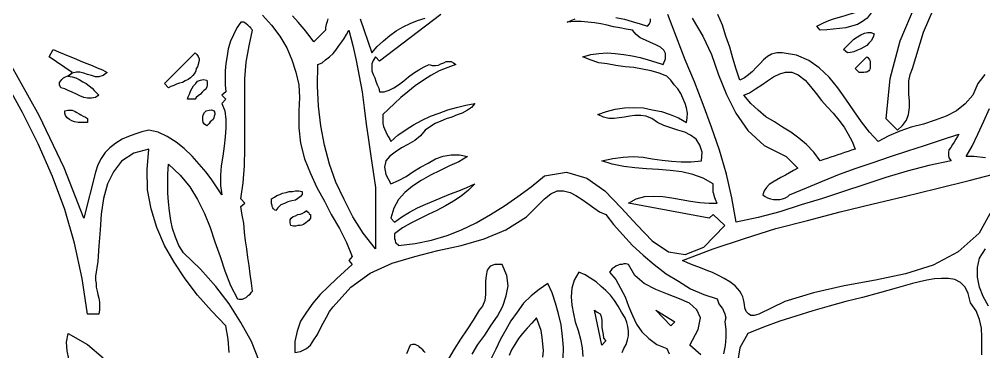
# Model space of a CAD drawing. Extents: x 0.04 to 7.22, y 0.03 to 7.73.
# Drawn here: x 2.583 to 4.248, y 4.325 to 4.899 of the extents above; entities that cross this region are included whole.
import ezdxf

# ---------------------------------------------------------------- set-up
doc = ezdxf.new("R2010")
doc.units = 0
doc.layers.add('1', color=7, linetype='Continuous')

msp = doc.modelspace()

# ---------------------------------------------------------------- linework, layer by layer
for points in [[(4.059, 4.92), (4.054, 4.91), (4.047, 4.901), (4.039, 4.895), (4.03, 4.89), (4.02, 4.887), (4.01, 4.884), (3.999, 4.883), (3.988, 4.882), (3.977, 4.881), (3.966, 4.88), (3.96, 4.887), (3.969, 4.892), (3.978, 4.896), (3.987, 4.899), (3.997, 4.902), (4.007, 4.905), (4.016, 4.908), (4.026, 4.911), (4.035, 4.915), (4.044, 4.92), (4.052, 4.927), (4.059, 4.92)], [(3.172, 4.9), (3.192, 4.841), (3.201, 4.852), (3.212, 4.862), (3.223, 4.871), (3.234, 4.879), (3.246, 4.886), (3.258, 4.892), (3.271, 4.897), (3.284, 4.901)], [(3.311, 4.907), (3.205, 4.827), (3.198, 4.834), (3.194, 4.828), (3.192, 4.822), (3.192, 4.816), (3.192, 4.81), (3.194, 4.804), (3.197, 4.798), (3.199, 4.792), (3.201, 4.786), (3.204, 4.78), (3.205, 4.774), (3.213, 4.774), (3.222, 4.777), (3.23, 4.781), (3.238, 4.786), (3.247, 4.793), (3.255, 4.8), (3.264, 4.806), (3.273, 4.812), (3.282, 4.817), (3.291, 4.821), (3.296, 4.819), (3.302, 4.819), (3.307, 4.82), (3.311, 4.822), (3.316, 4.824), (3.32, 4.826), (3.324, 4.826), (3.329, 4.826), (3.333, 4.824), (3.337, 4.821), (3.323, 4.816), (3.308, 4.81), (3.294, 4.802), (3.281, 4.794), (3.267, 4.784), (3.254, 4.774), (3.242, 4.764), (3.231, 4.754), (3.221, 4.744), (3.211, 4.735), (3.211, 4.729), (3.211, 4.724), (3.211, 4.719), (3.212, 4.714), (3.214, 4.71), (3.216, 4.705), (3.218, 4.701), (3.22, 4.697), (3.223, 4.692), (3.225, 4.688), (3.237, 4.699), (3.251, 4.709), (3.264, 4.717), (3.279, 4.725), (3.293, 4.732), (3.308, 4.737), (3.323, 4.743), (3.338, 4.747), (3.354, 4.751), (3.37, 4.754), (3.364, 4.747), (3.357, 4.742), (3.348, 4.737), (3.339, 4.734), (3.33, 4.73), (3.32, 4.727), (3.311, 4.723), (3.301, 4.719), (3.293, 4.714), (3.284, 4.708), (3.276, 4.698), (3.266, 4.69), (3.254, 4.683), (3.243, 4.677), (3.232, 4.67), (3.223, 4.663), (3.216, 4.655), (3.214, 4.644), (3.216, 4.631), (3.225, 4.615), (3.238, 4.621), (3.251, 4.628), (3.263, 4.636), (3.276, 4.644), (3.289, 4.651), (3.302, 4.658), (3.315, 4.663), (3.329, 4.665), (3.343, 4.665), (3.357, 4.662), (3.342, 4.653), (3.326, 4.646), (3.31, 4.638), (3.293, 4.63), (3.277, 4.621), (3.262, 4.611), (3.249, 4.6), (3.238, 4.588), (3.23, 4.573), (3.225, 4.556), (3.231, 4.549), (3.244, 4.558), (3.257, 4.566), (3.271, 4.574), (3.285, 4.58), (3.299, 4.586), (3.314, 4.592), (3.328, 4.598), (3.342, 4.603), (3.356, 4.609), (3.37, 4.615), (3.359, 4.604), (3.346, 4.594), (3.333, 4.585), (3.319, 4.577), (3.304, 4.569), (3.289, 4.562), (3.274, 4.555), (3.259, 4.547), (3.245, 4.539), (3.231, 4.529), (3.231, 4.526), (3.231, 4.524), (3.231, 4.521), (3.232, 4.518), (3.232, 4.516), (3.233, 4.514), (3.234, 4.512), (3.236, 4.511), (3.238, 4.509), (3.267, 4.512), (3.295, 4.518), (3.322, 4.526), (3.347, 4.536), (3.372, 4.548), (3.397, 4.562), (3.421, 4.577), (3.444, 4.593), (3.467, 4.61), (3.49, 4.629), (3.528, 4.635), (3.563, 4.625), (3.594, 4.603), (3.622, 4.574), (3.65, 4.544), (3.676, 4.517), (3.704, 4.498), (3.733, 4.493), (3.765, 4.506), (3.801, 4.543), (3.781, 4.562), (3.774, 4.556), (3.635, 4.582), (3.648, 4.589), (3.663, 4.593), (3.678, 4.594), (3.694, 4.593), (3.71, 4.591), (3.726, 4.588), (3.742, 4.585), (3.758, 4.583), (3.774, 4.582), (3.788, 4.582), (3.786, 4.585), (3.785, 4.588), (3.784, 4.591), (3.783, 4.595), (3.782, 4.598), (3.781, 4.601), (3.781, 4.605), (3.781, 4.608), (3.781, 4.612), (3.781, 4.615), (3.764, 4.625), (3.746, 4.631), (3.727, 4.636), (3.707, 4.638), (3.687, 4.64), (3.666, 4.641), (3.646, 4.643), (3.627, 4.645), (3.607, 4.649), (3.589, 4.655), (3.608, 4.659), (3.626, 4.661), (3.643, 4.662), (3.66, 4.661), (3.676, 4.658), (3.693, 4.656), (3.709, 4.654), (3.726, 4.653), (3.743, 4.653), (3.761, 4.655), (3.762, 4.67), (3.758, 4.682), (3.752, 4.692), (3.742, 4.699), (3.732, 4.704), (3.72, 4.708), (3.708, 4.712), (3.696, 4.716), (3.685, 4.721), (3.675, 4.728), (3.665, 4.732), (3.656, 4.733), (3.646, 4.733), (3.637, 4.732), (3.628, 4.73), (3.619, 4.729), (3.61, 4.728), (3.601, 4.728), (3.592, 4.73), (3.582, 4.735), (3.597, 4.74), (3.612, 4.744), (3.628, 4.746), (3.644, 4.747), (3.661, 4.746), (3.676, 4.743), (3.692, 4.74), (3.707, 4.735), (3.721, 4.729), (3.735, 4.721), (3.736, 4.729), (3.737, 4.737), (3.735, 4.746), (3.733, 4.754), (3.729, 4.763), (3.725, 4.771), (3.72, 4.779), (3.714, 4.786), (3.708, 4.794), (3.701, 4.801), (3.688, 4.806), (3.674, 4.81), (3.659, 4.813), (3.644, 4.816), (3.629, 4.817), (3.613, 4.819), (3.598, 4.822), (3.584, 4.824), (3.569, 4.829), (3.556, 4.834), (3.57, 4.838), (3.584, 4.84), (3.598, 4.841), (3.612, 4.84), (3.627, 4.838), (3.641, 4.836), (3.655, 4.833), (3.669, 4.829), (3.682, 4.825), (3.695, 4.821), (3.699, 4.831), (3.699, 4.84), (3.696, 4.846), (3.69, 4.851), (3.682, 4.855), (3.673, 4.859), (3.664, 4.863), (3.655, 4.867), (3.648, 4.873), (3.642, 4.88), (3.631, 4.882), (3.62, 4.884), (3.609, 4.886), (3.598, 4.889), (3.587, 4.891), (3.576, 4.893), (3.565, 4.894), (3.553, 4.895), (3.542, 4.895), (3.529, 4.894), (3.543, 4.9)], [(3.613, 4.902), (3.628, 4.899), (3.641, 4.895), (3.655, 4.891), (3.668, 4.887), (3.671, 4.891), (3.673, 4.896), (3.673, 4.9)], [(4.059, 4.874), (4.057, 4.868), (4.054, 4.862), (4.05, 4.858), (4.046, 4.854), (4.041, 4.851), (4.036, 4.848), (4.03, 4.846), (4.024, 4.843), (4.018, 4.842), (4.013, 4.841), (4.006, 4.847), (4.01, 4.851), (4.014, 4.855), (4.019, 4.86), (4.024, 4.865), (4.03, 4.869), (4.036, 4.872), (4.042, 4.875), (4.048, 4.876), (4.054, 4.876), (4.059, 4.874)], [(2.735, 4.807), (2.728, 4.802), (2.721, 4.8), (2.715, 4.8), (2.708, 4.802), (2.701, 4.804), (2.695, 4.806), (2.688, 4.808), (2.682, 4.808), (2.675, 4.806), (2.668, 4.801), (2.675, 4.8), (2.681, 4.798), (2.687, 4.795), (2.693, 4.791), (2.699, 4.788), (2.704, 4.784), (2.709, 4.78), (2.713, 4.776), (2.718, 4.771), (2.721, 4.768), (2.715, 4.764), (2.708, 4.763), (2.701, 4.763), (2.695, 4.764), (2.688, 4.767), (2.682, 4.77), (2.675, 4.773), (2.668, 4.776), (2.662, 4.779), (2.655, 4.781), (2.653, 4.786), (2.653, 4.79), (2.655, 4.793), (2.657, 4.795), (2.66, 4.798), (2.663, 4.8), (2.666, 4.801), (2.67, 4.803), (2.673, 4.805), (2.675, 4.807), (2.635, 4.834), (2.642, 4.847), (2.651, 4.843), (2.661, 4.839), (2.671, 4.835), (2.681, 4.831), (2.69, 4.827), (2.7, 4.823), (2.709, 4.819), (2.718, 4.815), (2.727, 4.812), (2.735, 4.807)], [(2.887, 4.807), (2.883, 4.802), (2.879, 4.798), (2.875, 4.795), (2.87, 4.793), (2.865, 4.79), (2.86, 4.789), (2.855, 4.787), (2.85, 4.785), (2.845, 4.783), (2.841, 4.781), (2.834, 4.788), (2.887, 4.841), (2.89, 4.838), (2.892, 4.835), (2.894, 4.831), (2.894, 4.828), (2.893, 4.824), (2.892, 4.821), (2.891, 4.817), (2.889, 4.814), (2.888, 4.81), (2.887, 4.807)], [(4.052, 4.814), (4.051, 4.812), (4.05, 4.81), (4.048, 4.809), (4.046, 4.808), (4.044, 4.808), (4.041, 4.807), (4.038, 4.807), (4.036, 4.807), (4.033, 4.807), (4.026, 4.814), (4.046, 4.834), (4.048, 4.833), (4.05, 4.831), (4.051, 4.829), (4.052, 4.827), (4.052, 4.825), (4.052, 4.822), (4.052, 4.82), (4.052, 4.817), (4.052, 4.814)], [(2.907, 4.794), (2.908, 4.79), (2.908, 4.786), (2.907, 4.782), (2.905, 4.778), (2.902, 4.776), (2.899, 4.773), (2.896, 4.77), (2.892, 4.767), (2.889, 4.764), (2.887, 4.761), (2.874, 4.761), (2.875, 4.765), (2.877, 4.77), (2.879, 4.775), (2.882, 4.78), (2.884, 4.784), (2.888, 4.788), (2.891, 4.792), (2.896, 4.794), (2.901, 4.795), (2.907, 4.794)], [(2.946, 4.324), (2.944, 4.347), (2.94, 4.37), (2.915, 4.396), (2.891, 4.423), (2.87, 4.451), (2.851, 4.48), (2.834, 4.509), (2.821, 4.54), (2.811, 4.572), (2.805, 4.605), (2.804, 4.64), (2.807, 4.675), (2.781, 4.668), (2.76, 4.654), (2.746, 4.636), (2.736, 4.615), (2.729, 4.59), (2.725, 4.563), (2.723, 4.536), (2.721, 4.508), (2.719, 4.481), (2.715, 4.456), (2.715, 4.449), (2.716, 4.443), (2.716, 4.437), (2.718, 4.43), (2.719, 4.424), (2.721, 4.418), (2.722, 4.411), (2.722, 4.404), (2.722, 4.398), (2.721, 4.39), (2.701, 4.39), (2.692, 4.452), (2.679, 4.513), (2.662, 4.571), (2.641, 4.628), (2.616, 4.684), (2.589, 4.738), (2.559, 4.792)], [(2.701, 4.728), (2.701, 4.721), (2.696, 4.721), (2.69, 4.721), (2.685, 4.721), (2.679, 4.722), (2.674, 4.724), (2.67, 4.726), (2.666, 4.729), (2.663, 4.733), (2.662, 4.737), (2.662, 4.741), (2.667, 4.742), (2.671, 4.742), (2.675, 4.742), (2.68, 4.74), (2.683, 4.738), (2.687, 4.736), (2.69, 4.734), (2.694, 4.732), (2.698, 4.73), (2.701, 4.728)], [(2.92, 4.741), (2.921, 4.737), (2.921, 4.735), (2.92, 4.732), (2.919, 4.729), (2.918, 4.726), (2.915, 4.724), (2.913, 4.722), (2.911, 4.719), (2.909, 4.717), (2.907, 4.715), (2.903, 4.718), (2.901, 4.721), (2.9, 4.725), (2.9, 4.73), (2.901, 4.734), (2.903, 4.738), (2.906, 4.741), (2.911, 4.742), (2.915, 4.743), (2.92, 4.741)], [(3.072, 4.602), (3.072, 4.597), (3.069, 4.593), (3.064, 4.59), (3.06, 4.587), (3.054, 4.586), (3.047, 4.584), (3.041, 4.581), (3.035, 4.579), (3.03, 4.574), (3.026, 4.569), (3.024, 4.57), (3.022, 4.572), (3.021, 4.574), (3.02, 4.576), (3.02, 4.578), (3.019, 4.581), (3.019, 4.583), (3.019, 4.586), (3.019, 4.589), (3.024, 4.592), (3.028, 4.595), (3.033, 4.597), (3.038, 4.599), (3.044, 4.6), (3.049, 4.602), (3.055, 4.602), (3.06, 4.603), (3.066, 4.603), (3.072, 4.602)], [(3.086, 4.556), (3.083, 4.552), (3.081, 4.55), (3.078, 4.548), (3.074, 4.545), (3.071, 4.544), (3.068, 4.543), (3.064, 4.543), (3.06, 4.542), (3.057, 4.542), (3.052, 4.543), (3.051, 4.548), (3.051, 4.553), (3.053, 4.556), (3.056, 4.559), (3.06, 4.56), (3.064, 4.562), (3.068, 4.563), (3.072, 4.564), (3.076, 4.566), (3.079, 4.569), (3.08, 4.568), (3.082, 4.566), (3.083, 4.565), (3.084, 4.563), (3.086, 4.562), (3.086, 4.56), (3.086, 4.558), (3.086, 4.556)], [(4.245, 4.32), (4.245, 4.336), (4.245, 4.351), (4.244, 4.366), (4.241, 4.381), (4.235, 4.396), (4.225, 4.41), (4.221, 4.426), (4.216, 4.437), (4.208, 4.445), (4.198, 4.45), (4.187, 4.452), (4.175, 4.452), (4.163, 4.451), (4.15, 4.449), (4.137, 4.446), (4.125, 4.443), (4.097, 4.435), (4.068, 4.427), (4.039, 4.419), (4.01, 4.412), (3.981, 4.404), (3.953, 4.396), (3.924, 4.387), (3.896, 4.378), (3.868, 4.368), (3.841, 4.357), (3.827, 4.332), (3.823, 4.307)], [(3.487, 4.316), (3.488, 4.327), (3.487, 4.339), (3.486, 4.35), (3.484, 4.362), (3.48, 4.373), (3.476, 4.384), (3.468, 4.375), (3.46, 4.366), (3.452, 4.357), (3.445, 4.348), (3.439, 4.338), (3.433, 4.329), (3.429, 4.319)], [(2.669, 4.313), (2.666, 4.327), (2.665, 4.342), (2.668, 4.357), (2.701, 4.338), (2.728, 4.315)]]:
    msp.add_lwpolyline(points)
at = {"layer": '1'}
for points in [[(4.286, 5.143), (4.241, 5.09), (4.199, 5.036), (4.161, 4.98), (4.129, 4.922), (4.103, 4.861), (4.086, 4.796), (4.079, 4.728), (4.099, 4.708), (4.108, 4.716), (4.115, 4.725), (4.118, 4.735), (4.12, 4.747), (4.12, 4.758), (4.119, 4.77), (4.119, 4.782), (4.119, 4.793), (4.121, 4.804), (4.125, 4.814), (4.144, 4.877), (4.17, 4.937), (4.204, 4.993), (4.245, 5.048), (4.289, 5.1)], [(2.998, 4.308), (2.984, 4.343), (2.966, 4.376), (2.946, 4.408), (2.923, 4.438), (2.896, 4.468), (2.867, 4.496), (2.859, 4.509), (2.853, 4.523), (2.848, 4.538), (2.845, 4.552), (2.843, 4.568), (2.841, 4.584), (2.84, 4.599), (2.84, 4.616), (2.84, 4.632), (2.841, 4.649), (2.861, 4.63), (2.878, 4.61), (2.891, 4.588), (2.903, 4.564), (2.913, 4.54), (2.921, 4.515), (2.93, 4.49), (2.938, 4.465), (2.948, 4.44), (2.96, 4.417), (2.963, 4.416), (2.966, 4.416), (2.969, 4.416), (2.972, 4.418), (2.975, 4.419), (2.977, 4.421), (2.979, 4.423), (2.982, 4.425), (2.984, 4.428), (2.986, 4.43), (2.984, 4.444), (2.982, 4.459), (2.98, 4.474), (2.978, 4.488), (2.976, 4.503), (2.974, 4.517), (2.972, 4.532), (2.971, 4.547), (2.968, 4.561), (2.966, 4.576), (2.973, 4.582), (2.966, 4.589), (2.97, 4.617), (2.972, 4.646), (2.973, 4.676), (2.973, 4.706), (2.973, 4.736), (2.973, 4.766), (2.973, 4.796), (2.975, 4.825), (2.98, 4.853), (2.986, 4.88), (2.984, 4.882), (2.983, 4.884), (2.981, 4.886), (2.979, 4.888), (2.978, 4.889), (2.975, 4.891), (2.973, 4.893), (2.971, 4.894), (2.969, 4.894), (2.966, 4.894), (2.959, 4.884), (2.953, 4.872), (2.948, 4.861), (2.944, 4.848), (2.942, 4.836), (2.94, 4.823), (2.939, 4.81), (2.939, 4.798), (2.939, 4.786), (2.94, 4.774), (2.933, 4.768), (2.94, 4.761), (2.933, 4.754), (2.938, 4.741), (2.94, 4.726), (2.94, 4.711), (2.939, 4.696), (2.937, 4.68), (2.935, 4.663), (2.932, 4.646), (2.931, 4.63), (2.931, 4.612), (2.933, 4.596), (2.925, 4.608), (2.916, 4.622), (2.906, 4.635), (2.894, 4.649), (2.882, 4.663), (2.868, 4.676), (2.854, 4.687), (2.839, 4.697), (2.823, 4.704), (2.807, 4.708), (2.795, 4.705), (2.783, 4.701), (2.772, 4.697), (2.761, 4.692), (2.75, 4.685), (2.74, 4.677), (2.732, 4.669), (2.725, 4.659), (2.719, 4.648), (2.715, 4.635), (2.695, 4.556), (2.661, 4.643), (2.618, 4.733), (2.568, 4.823)], [(3.003, 4.906), (3.019, 4.889), (3.033, 4.87), (3.045, 4.85), (3.054, 4.829), (3.061, 4.808), (3.066, 4.786), (3.067, 4.764), (3.066, 4.741), (3.066, 4.712), (3.069, 4.685), (3.076, 4.658), (3.086, 4.633), (3.097, 4.609), (3.11, 4.585), (3.122, 4.562), (3.136, 4.538), (3.148, 4.514), (3.158, 4.49), (3.152, 4.483), (3.158, 4.476), (3.145, 4.464), (3.131, 4.451), (3.117, 4.438), (3.103, 4.424), (3.09, 4.409), (3.079, 4.394), (3.069, 4.378), (3.063, 4.361), (3.059, 4.343), (3.059, 4.324), (3.069, 4.326), (3.079, 4.331), (3.086, 4.337), (3.092, 4.346), (3.098, 4.355), (3.103, 4.365), (3.108, 4.375), (3.114, 4.385), (3.119, 4.395), (3.125, 4.403), (3.156, 4.437), (3.189, 4.461), (3.227, 4.478), (3.266, 4.49), (3.306, 4.5), (3.346, 4.509), (3.386, 4.52), (3.423, 4.536), (3.459, 4.558), (3.49, 4.589), (3.501, 4.598), (3.512, 4.603), (3.523, 4.603), (3.534, 4.6), (3.544, 4.595), (3.555, 4.588), (3.565, 4.581), (3.575, 4.574), (3.585, 4.567), (3.596, 4.562), (3.609, 4.545), (3.625, 4.527), (3.642, 4.509), (3.66, 4.492), (3.679, 4.476), (3.7, 4.46), (3.721, 4.447), (3.742, 4.434), (3.765, 4.424), (3.788, 4.417), (3.789, 4.413), (3.791, 4.408), (3.794, 4.404), (3.797, 4.4), (3.799, 4.396), (3.801, 4.391), (3.802, 4.388), (3.803, 4.384), (3.802, 4.38), (3.801, 4.377), (3.803, 4.364), (3.803, 4.35), (3.802, 4.336), (3.799, 4.322)], [(3.116, 4.9), (3.115, 4.895), (3.113, 4.89), (3.112, 4.885), (3.112, 4.88), (3.092, 4.86), (3.084, 4.871), (3.075, 4.882), (3.065, 4.894), (3.055, 4.905)], [(3.907, 4.662), (3.927, 4.642), (3.92, 4.638), (3.913, 4.634), (3.906, 4.63), (3.898, 4.626), (3.891, 4.622), (3.884, 4.618), (3.878, 4.614), (3.873, 4.609), (3.869, 4.603), (3.867, 4.596), (3.871, 4.593), (3.875, 4.591), (3.88, 4.589), (3.885, 4.588), (3.89, 4.588), (3.896, 4.588), (3.901, 4.589), (3.906, 4.591), (3.91, 4.593), (3.913, 4.596), (3.942, 4.608), (3.97, 4.62), (3.999, 4.632), (4.028, 4.642), (4.057, 4.652), (4.087, 4.662), (4.117, 4.672), (4.146, 4.681), (4.175, 4.691), (4.205, 4.701), (4.203, 4.697), (4.2, 4.692), (4.197, 4.687), (4.194, 4.683), (4.191, 4.678), (4.188, 4.674), (4.187, 4.669), (4.187, 4.664), (4.188, 4.66), (4.192, 4.655), (4.153, 4.647), (4.116, 4.637), (4.079, 4.626), (4.043, 4.614), (4.006, 4.602), (3.97, 4.59), (3.933, 4.579), (3.896, 4.567), (3.859, 4.557), (3.821, 4.549), (3.813, 4.591), (3.804, 4.632), (3.792, 4.673), (3.778, 4.713), (3.764, 4.752), (3.749, 4.791), (3.733, 4.829), (3.718, 4.868), (3.703, 4.907)], [(3.745, 4.901), (3.763, 4.87), (3.778, 4.838), (3.79, 4.803), (3.804, 4.769), (3.82, 4.737), (3.841, 4.707), (3.869, 4.681), (3.907, 4.662)], [(4.25, 4.804), (4.244, 4.796), (4.238, 4.788), (4.229, 4.768), (4.216, 4.753), (4.201, 4.741), (4.183, 4.732), (4.164, 4.725), (4.144, 4.718), (4.123, 4.713), (4.103, 4.706), (4.084, 4.698), (4.066, 4.688), (4.051, 4.704), (4.037, 4.722), (4.024, 4.741), (4.01, 4.761), (3.996, 4.781), (3.981, 4.799), (3.964, 4.815), (3.946, 4.828), (3.925, 4.837), (3.9, 4.841), (3.891, 4.841), (3.882, 4.839), (3.875, 4.835), (3.868, 4.829), (3.862, 4.823), (3.855, 4.816), (3.849, 4.809), (3.842, 4.803), (3.835, 4.798), (3.827, 4.794), (3.821, 4.813), (3.815, 4.832), (3.81, 4.851), (3.803, 4.87), (3.797, 4.889), (3.789, 4.907)], [(3.198, 4.609), (3.198, 4.6), (3.198, 4.591), (3.198, 4.581), (3.198, 4.57), (3.198, 4.559), (3.198, 4.548), (3.198, 4.536), (3.198, 4.525), (3.198, 4.514), (3.198, 4.503), (3.177, 4.53), (3.159, 4.558), (3.144, 4.588), (3.13, 4.618), (3.119, 4.649), (3.11, 4.682), (3.104, 4.715), (3.1, 4.749), (3.098, 4.784), (3.099, 4.821), (3.106, 4.824), (3.112, 4.829), (3.119, 4.834), (3.125, 4.84), (3.13, 4.846), (3.135, 4.853), (3.14, 4.86), (3.144, 4.866), (3.148, 4.873), (3.152, 4.88), (3.159, 4.854), (3.165, 4.828), (3.17, 4.801), (3.175, 4.774), (3.179, 4.746), (3.182, 4.718), (3.186, 4.691), (3.19, 4.663), (3.194, 4.636), (3.198, 4.609)], [(4.026, 4.675), (4.02, 4.673), (4.014, 4.671), (4.008, 4.669), (4.002, 4.667), (3.996, 4.665), (3.99, 4.663), (3.984, 4.661), (3.978, 4.659), (3.972, 4.657), (3.966, 4.655), (3.955, 4.67), (3.942, 4.683), (3.929, 4.694), (3.915, 4.704), (3.901, 4.713), (3.887, 4.722), (3.872, 4.731), (3.859, 4.742), (3.846, 4.754), (3.834, 4.768), (3.844, 4.772), (3.854, 4.779), (3.865, 4.786), (3.875, 4.793), (3.885, 4.8), (3.896, 4.805), (3.906, 4.808), (3.917, 4.808), (3.928, 4.803), (3.94, 4.794), (3.949, 4.783), (3.959, 4.771), (3.968, 4.759), (3.978, 4.748), (3.988, 4.737), (3.998, 4.725), (4.007, 4.713), (4.014, 4.701), (4.021, 4.688), (4.026, 4.675)], [(4.251, 4.66), (4.231, 4.662), (4.218, 4.662), (4.228, 4.68), (4.238, 4.701), (4.248, 4.723), (4.258, 4.745)], [(4.265, 4.575), (4.24, 4.53), (4.204, 4.498), (4.161, 4.475), (4.113, 4.46), (4.061, 4.449), (4.007, 4.439), (3.954, 4.427), (3.905, 4.412), (3.86, 4.39), (3.852, 4.388), (3.846, 4.388), (3.842, 4.391), (3.838, 4.395), (3.836, 4.401), (3.835, 4.407), (3.834, 4.413), (3.832, 4.42), (3.83, 4.425), (3.827, 4.43), (3.819, 4.439), (3.81, 4.446), (3.8, 4.452), (3.79, 4.457), (3.78, 4.462), (3.769, 4.466), (3.759, 4.47), (3.748, 4.474), (3.738, 4.478), (3.728, 4.483), (3.781, 4.503), (3.835, 4.521), (3.889, 4.538), (3.944, 4.552), (4, 4.567), (4.055, 4.58), (4.111, 4.593), (4.167, 4.607), (4.223, 4.621), (4.278, 4.635)], [(4.256, 4.404), (4.247, 4.421), (4.241, 4.437), (4.237, 4.454), (4.237, 4.471), (4.241, 4.487), (4.251, 4.503)], [(3.365, 4.321), (3.375, 4.338), (3.387, 4.354), (3.398, 4.371), (3.409, 4.387), (3.418, 4.404), (3.424, 4.422), (3.427, 4.439), (3.425, 4.457), (3.417, 4.476), (3.404, 4.476), (3.396, 4.473), (3.391, 4.466), (3.389, 4.457), (3.388, 4.447), (3.388, 4.436), (3.388, 4.424), (3.387, 4.414), (3.383, 4.404), (3.377, 4.397), (3.367, 4.38), (3.356, 4.363), (3.345, 4.347), (3.334, 4.33), (3.324, 4.313)], [(3.624, 4.324), (3.627, 4.331), (3.631, 4.338), (3.633, 4.346), (3.635, 4.353), (3.635, 4.361), (3.634, 4.369), (3.632, 4.376), (3.629, 4.384), (3.623, 4.394), (3.617, 4.404), (3.611, 4.414), (3.604, 4.423), (3.596, 4.431), (3.588, 4.438), (3.579, 4.446), (3.57, 4.452), (3.56, 4.458), (3.549, 4.463), (3.541, 4.449), (3.537, 4.435), (3.536, 4.42), (3.537, 4.406), (3.54, 4.391), (3.543, 4.377), (3.548, 4.362), (3.552, 4.347), (3.555, 4.332), (3.556, 4.317)], [(3.76, 4.32), (3.741, 4.337), (3.755, 4.364), (3.759, 4.384), (3.753, 4.398), (3.74, 4.409), (3.723, 4.417), (3.702, 4.425), (3.682, 4.433), (3.662, 4.443), (3.646, 4.457), (3.635, 4.476), (3.631, 4.477), (3.627, 4.477), (3.624, 4.476), (3.62, 4.476), (3.617, 4.475), (3.613, 4.473), (3.61, 4.471), (3.607, 4.469), (3.605, 4.466), (3.602, 4.463), (3.613, 4.45), (3.621, 4.435), (3.629, 4.42), (3.635, 4.404), (3.642, 4.388), (3.649, 4.373), (3.658, 4.36), (3.67, 4.348), (3.684, 4.338), (3.701, 4.331), (3.705, 4.322)], [(3.522, 4.313), (3.523, 4.333), (3.521, 4.352), (3.519, 4.372), (3.514, 4.391), (3.509, 4.409), (3.503, 4.427), (3.496, 4.443), (3.481, 4.433), (3.467, 4.422), (3.454, 4.409), (3.443, 4.394), (3.432, 4.379), (3.423, 4.363), (3.414, 4.347), (3.406, 4.33), (3.398, 4.314)], [(3.596, 4.344), (3.589, 4.337), (3.576, 4.397), (3.581, 4.394), (3.586, 4.391), (3.588, 4.386), (3.589, 4.38), (3.589, 4.374), (3.589, 4.367), (3.59, 4.361), (3.591, 4.355), (3.592, 4.349), (3.596, 4.344)], [(3.708, 4.37), (3.682, 4.397), (3.715, 4.377), (3.708, 4.37)], [(3.284, 4.324), (3.282, 4.326), (3.28, 4.329), (3.277, 4.331), (3.275, 4.333), (3.273, 4.335), (3.27, 4.336), (3.267, 4.338), (3.264, 4.338), (3.262, 4.338), (3.258, 4.337), (3.252, 4.322)]]:
    msp.add_lwpolyline(points, dxfattribs=at)

doc.saveas('drawing.dxf')
